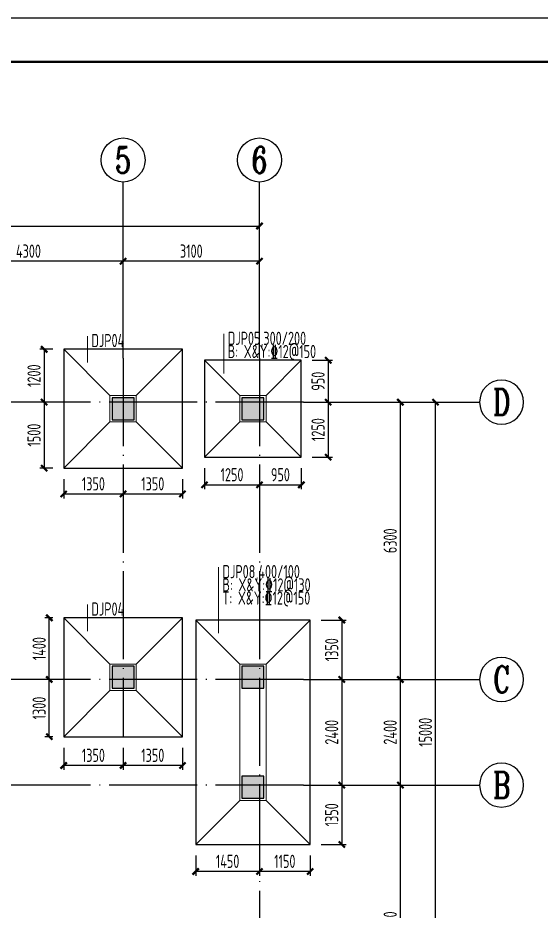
# Model space of a CAD drawing. Extents: x 9731685 to 18866768, y -962146 to 194094.
# Drawn here: x 9808904 to 9820795, y 25002 to 45294 of the extents above; entities that cross this region are included whole.
import ezdxf
from ezdxf.enums import TextEntityAlignment as Align

# ---------------------------------------------------------------- set-up
doc = ezdxf.new("R2010")
doc.units = 0
doc.header["$LTSCALE"] = 1000
doc.linetypes.add('DOTE', pattern=[2.42, 2, -0.2, 0.02, -0.2])
doc.layers.get('0').update_dxf_attribs({"linetype": 'CONTINUOUS'})
doc.layers.get('Defpoints').update_dxf_attribs({"linetype": 'CONTINUOUS'})
for name, color, linetype in [('10', 7, 'CONTINUOUS'), ('AXIS', 1, 'DOTE'), ('AXIS_DIM', 3, 'CONTINUOUS'), ('AXIS_NUM', 7, 'CONTINUOUS'), ('BORDER', 7, 'CONTINUOUS'), ('COLU', 7, 'CONTINUOUS'), ('COLU_HATCH', 251, 'CONTINUOUS'), ('DIM', 3, 'CONTINUOUS')]:
    doc.layers.add(name, color=color, linetype=linetype)
doc.layers.add('1505', color=2, linetype='CONTINUOUS', lineweight=18)
doc.layers.add('1526', color=7, linetype='CONTINUOUS', lineweight=18)
doc.layers.add('709', color=7, linetype='CONTINUOUS', lineweight=18, true_color=0xdfdfdf)
doc.styles.add('TSSD_Axis', font='Complex.shx', dxfattribs={"width": 0.7, "bigfont": 'hztxt.shx'})
doc.styles.add('TSSD_Dimension', font='Tssdeng.shx', dxfattribs={"width": 0.7, "bigfont": 'hztxt.shx'})
doc.styles.add('TSSD_Rein', font='Tssdeng.shx', dxfattribs={"width": 0.7, "bigfont": 'hztxt.shx'})
doc.dimstyles.new('TSSD_100_100$0', dxfattribs={"dimtxt": 300, "dimasz": 100, "dimexe": 100, "dimexo": 250, "dimgap": 80, "dimtad": 1, "dimdec": 0, "dimzin": 0, "dimdsep": 46, "dimtxsty": 'TSSD_Dimension', "dimblk1": 'ARCHTICK', "dimblk2": 'ARCHTICK', "dimsah": 1, "dimcen": 0, "dimclrd": 3, "dimclre": 256, "dimclrt": 7, "dimadec": 1, "dimazin": 0, "dimtfac": 1, "dimtdec": 0, "dimtix": 1, "dimtmove": 2, "dimatfit": 3, "dimldrblk": 'ARCHTICK', "dimfxl": 1, "dimtolj": 1, "dimtzin": 0, "dimarcsym": 0})

# ---------------------------------------------------------------- blocks, each defined once
blk = doc.blocks.new('ts_axno')
at = {"color": 0, "linetype": 'ByBlock', "lineweight": -2}
blk.add_circle((0, 0), 0.5, dxfattribs=at)
at = {"color": 0, "linetype": 'ByBlock', "lineweight": -2, "style": 'TSSD_Axis', "width": 0.7}
blk.add_attdef('A', text='', height=0.6, dxfattribs=at).set_placement((0, 0), align=Align.MIDDLE_CENTER)
blk = doc.blocks.new('_ArchTick')
at = {"color": 0, "linetype": 'ByBlock', "const_width": 0.5}
blk.add_lwpolyline([(-0.71, -0.71), (0.71, 0.71)], dxfattribs=at)
blk = doc.blocks.new('*D682')
at = {"layer": 'AXIS_DIM', "lineweight": -2}
for p, q in [((9811295, 37815), (9811295, 39865)), ((9814395, 37815), (9814395, 39865))]:
    blk.add_line(p, q, dxfattribs=at)
at = {"layer": 'AXIS_DIM', "color": 3, "lineweight": -2}
blk.add_line((9814395, 39765), (9811295, 39765), dxfattribs=at)
at = {"layer": 'Defpoints', "color": 0}
for p in [(9811295, 39765), (9811295, 37565), (9814395, 37565)]:
    blk.add_point(p, dxfattribs=at)
at = {"layer": 'AXIS_DIM', "color": 3, "lineweight": -2, "xscale": 100, "yscale": 100, "zscale": 100, "rotation": 180}
blk.add_blockref('_ArchTick', (9811295, 39765), dxfattribs=at)
at = {"layer": 'AXIS_DIM', "color": 3, "lineweight": -2, "xscale": 100, "yscale": 100, "zscale": 100}
blk.add_blockref('_ArchTick', (9814395, 39765), dxfattribs=at)
at = {"layer": 'AXIS_DIM', "color": 7, "insert": (9812845, 39995), "char_height": 300, "attachment_point": 5, "style": 'TSSD_Dimension'}
blk.add_mtext('\\A1;3100', dxfattribs=at)
blk = doc.blocks.new('*D683')
at = {"layer": 'AXIS_DIM', "lineweight": -2}
for p, q in [((9806995, 37815), (9806995, 39865)), ((9811295, 37815), (9811295, 39865))]:
    blk.add_line(p, q, dxfattribs=at)
at = {"layer": 'AXIS_DIM', "color": 3, "lineweight": -2}
blk.add_line((9811295, 39765), (9806995, 39765), dxfattribs=at)
at = {"layer": 'Defpoints', "color": 0}
for p in [(9806995, 39765), (9806995, 37565), (9811295, 37565)]:
    blk.add_point(p, dxfattribs=at)
at = {"layer": 'AXIS_DIM', "color": 3, "lineweight": -2, "xscale": 100, "yscale": 100, "zscale": 100, "rotation": 180}
blk.add_blockref('_ArchTick', (9806995, 39765), dxfattribs=at)
at = {"layer": 'AXIS_DIM', "color": 3, "lineweight": -2, "xscale": 100, "yscale": 100, "zscale": 100}
blk.add_blockref('_ArchTick', (9811295, 39765), dxfattribs=at)
at = {"layer": 'AXIS_DIM', "color": 7, "insert": (9809145, 39995), "char_height": 300, "attachment_point": 5, "style": 'TSSD_Dimension'}
blk.add_mtext('\\A1;4300', dxfattribs=at)
blk = doc.blocks.new('*D687')
at = {"layer": 'AXIS_DIM', "lineweight": -2}
for p, q in [((9792395, 37815), (9792395, 40665)), ((9814395, 37815), (9814395, 40665))]:
    blk.add_line(p, q, dxfattribs=at)
at = {"layer": 'AXIS_DIM', "color": 3, "lineweight": -2}
blk.add_line((9792395, 40565), (9814395, 40565), dxfattribs=at)
at = {"layer": 'Defpoints', "color": 0}
for p in [(9814395, 40565), (9792395, 37565), (9814395, 37565)]:
    blk.add_point(p, dxfattribs=at)
at = {"layer": 'AXIS_DIM', "color": 3, "lineweight": -2, "xscale": 100, "yscale": 100, "zscale": 100, "rotation": 180}
blk.add_blockref('_ArchTick', (9792395, 40565), dxfattribs=at)
at = {"layer": 'AXIS_DIM', "color": 3, "lineweight": -2, "xscale": 100, "yscale": 100, "zscale": 100}
blk.add_blockref('_ArchTick', (9814395, 40565), dxfattribs=at)
at = {"layer": 'AXIS_DIM', "color": 7, "insert": (9803395, 40795), "char_height": 300, "attachment_point": 5, "style": 'TSSD_Dimension'}
blk.add_mtext('\\A1;22000', dxfattribs=at)
blk = doc.blocks.new('*D696')
at = {"layer": 'AXIS_DIM', "lineweight": -2}
for p, q in [((9815645, 36565), (9817695, 36565)), ((9815645, 30265), (9817695, 30265))]:
    blk.add_line(p, q, dxfattribs=at)
at = {"layer": 'AXIS_DIM', "color": 3, "lineweight": -2}
blk.add_line((9817595, 36565), (9817595, 30265), dxfattribs=at)
at = {"layer": 'Defpoints', "color": 0}
for p in [(9815395, 36565), (9815395, 30265), (9817595, 30265)]:
    blk.add_point(p, dxfattribs=at)
at = {"layer": 'AXIS_DIM', "color": 3, "lineweight": -2, "xscale": 100, "yscale": 100, "zscale": 100}
for p, rotation in [((9817595, 36565), 90), ((9817595, 30265), 270)]:
    blk.add_blockref('_ArchTick', p, dxfattribs=dict(at, rotation=rotation))
at = {"layer": 'AXIS_DIM', "color": 7, "insert": (9817365, 33415), "char_height": 300, "attachment_point": 5, "rotation": 90, "style": 'TSSD_Dimension'}
blk.add_mtext('\\A1;6300', dxfattribs=at)
blk = doc.blocks.new('*D697')
at = {"layer": 'AXIS_DIM', "lineweight": -2}
for p, q in [((9815645, 30265), (9817695, 30265)), ((9815645, 27865), (9817695, 27865))]:
    blk.add_line(p, q, dxfattribs=at)
at = {"layer": 'AXIS_DIM', "color": 3, "lineweight": -2}
blk.add_line((9817595, 30265), (9817595, 27865), dxfattribs=at)
at = {"layer": 'Defpoints', "color": 0}
for p in [(9815395, 30265), (9815395, 27865), (9817595, 27865)]:
    blk.add_point(p, dxfattribs=at)
at = {"layer": 'AXIS_DIM', "color": 3, "lineweight": -2, "xscale": 100, "yscale": 100, "zscale": 100}
for p, rotation in [((9817595, 30265), 90), ((9817595, 27865), 270)]:
    blk.add_blockref('_ArchTick', p, dxfattribs=dict(at, rotation=rotation))
at = {"layer": 'AXIS_DIM', "color": 7, "insert": (9817365, 29065), "char_height": 300, "attachment_point": 5, "rotation": 90, "style": 'TSSD_Dimension'}
blk.add_mtext('\\A1;2400', dxfattribs=at)
blk = doc.blocks.new('*D698')
at = {"layer": 'AXIS_DIM', "lineweight": -2}
for p, q in [((9815645, 27865), (9817695, 27865)), ((9815645, 21565), (9817695, 21565))]:
    blk.add_line(p, q, dxfattribs=at)
at = {"layer": 'AXIS_DIM', "color": 3, "lineweight": -2}
blk.add_line((9817595, 27865), (9817595, 21565), dxfattribs=at)
at = {"layer": 'Defpoints', "color": 0}
for p in [(9815395, 27865), (9815395, 21565), (9817595, 21565)]:
    blk.add_point(p, dxfattribs=at)
at = {"layer": 'AXIS_DIM', "color": 3, "lineweight": -2, "xscale": 100, "yscale": 100, "zscale": 100}
for p, rotation in [((9817595, 27865), 90), ((9817595, 21565), 270)]:
    blk.add_blockref('_ArchTick', p, dxfattribs=dict(at, rotation=rotation))
at = {"layer": 'AXIS_DIM', "color": 7, "insert": (9817365, 24715), "char_height": 300, "attachment_point": 5, "rotation": 90, "style": 'TSSD_Dimension'}
blk.add_mtext('\\A1;6300', dxfattribs=at)
blk = doc.blocks.new('*D699')
at = {"layer": 'AXIS_DIM', "lineweight": -2}
for p, q in [((9815645, 36565), (9818495, 36565)), ((9815645, 21565), (9818495, 21565))]:
    blk.add_line(p, q, dxfattribs=at)
at = {"layer": 'AXIS_DIM', "color": 3, "lineweight": -2}
blk.add_line((9818395, 21565), (9818395, 36565), dxfattribs=at)
at = {"layer": 'Defpoints', "color": 0}
for p in [(9815395, 36565), (9818395, 36565), (9815395, 21565)]:
    blk.add_point(p, dxfattribs=at)
at = {"layer": 'AXIS_DIM', "color": 3, "lineweight": -2, "xscale": 100, "yscale": 100, "zscale": 100}
for p, rotation in [((9818395, 36565), 90), ((9818395, 21565), 270)]:
    blk.add_blockref('_ArchTick', p, dxfattribs=dict(at, rotation=rotation))
at = {"layer": 'AXIS_DIM', "color": 7, "insert": (9818165, 29065), "char_height": 300, "attachment_point": 5, "rotation": 90, "style": 'TSSD_Dimension'}
blk.add_mtext('\\A1;15000', dxfattribs=at)
blk = doc.blocks.new('*D725')
at = {"layer": 'Defpoints', "color": 0}
for p in [(9815545, 31615), (9815545, 30265), (9816265, 30265)]:
    blk.add_point(p, dxfattribs=at)
at = {"layer": 'DIM', "lineweight": -2}
for p, q in [((9815795, 31615), (9816365, 31615)), ((9815795, 30265), (9816365, 30265))]:
    blk.add_line(p, q, dxfattribs=at)
at = {"layer": 'DIM', "color": 3, "lineweight": -2}
blk.add_line((9816265, 31615), (9816265, 30265), dxfattribs=at)
at = {"layer": 'DIM', "color": 3, "lineweight": -2, "xscale": 100, "yscale": 100, "zscale": 100}
for p, rotation in [((9816265, 31615), 90), ((9816265, 30265), 270)]:
    blk.add_blockref('_ArchTick', p, dxfattribs=dict(at, rotation=rotation))
at = {"layer": 'DIM', "color": 7, "insert": (9816035, 30940), "char_height": 300, "attachment_point": 5, "rotation": 90, "style": 'TSSD_Dimension'}
blk.add_mtext('\\A1;1350', dxfattribs=at)
blk = doc.blocks.new('*D726')
at = {"layer": 'Defpoints', "color": 0}
for p in [(9815545, 30265), (9815545, 27865), (9816265, 27865)]:
    blk.add_point(p, dxfattribs=at)
at = {"layer": 'DIM', "lineweight": -2}
for p, q in [((9815795, 30265), (9816365, 30265)), ((9815795, 27865), (9816365, 27865))]:
    blk.add_line(p, q, dxfattribs=at)
at = {"layer": 'DIM', "color": 3, "lineweight": -2}
blk.add_line((9816265, 30265), (9816265, 27865), dxfattribs=at)
at = {"layer": 'DIM', "color": 3, "lineweight": -2, "xscale": 100, "yscale": 100, "zscale": 100}
for p, rotation in [((9816265, 30265), 90), ((9816265, 27865), 270)]:
    blk.add_blockref('_ArchTick', p, dxfattribs=dict(at, rotation=rotation))
at = {"layer": 'DIM', "color": 7, "insert": (9816035, 29065), "char_height": 300, "attachment_point": 5, "rotation": 90, "style": 'TSSD_Dimension'}
blk.add_mtext('\\A1;2400', dxfattribs=at)
blk = doc.blocks.new('*D727')
at = {"layer": 'Defpoints', "color": 0}
for p in [(9815545, 27865), (9815545, 26515), (9816265, 26515)]:
    blk.add_point(p, dxfattribs=at)
at = {"layer": 'DIM', "lineweight": -2}
for p, q in [((9815795, 27865), (9816365, 27865)), ((9815795, 26515), (9816365, 26515))]:
    blk.add_line(p, q, dxfattribs=at)
at = {"layer": 'DIM', "color": 3, "lineweight": -2}
blk.add_line((9816265, 27865), (9816265, 26515), dxfattribs=at)
at = {"layer": 'DIM', "color": 3, "lineweight": -2, "xscale": 100, "yscale": 100, "zscale": 100}
for p, rotation in [((9816265, 27865), 90), ((9816265, 26515), 270)]:
    blk.add_blockref('_ArchTick', p, dxfattribs=dict(at, rotation=rotation))
at = {"layer": 'DIM', "color": 7, "insert": (9816035, 27190), "char_height": 300, "attachment_point": 5, "rotation": 90, "style": 'TSSD_Dimension'}
blk.add_mtext('\\A1;1350', dxfattribs=at)
blk = doc.blocks.new('*D728')
at = {"layer": 'Defpoints', "color": 0}
for p in [(9814395, 26515), (9815545, 26515), (9814395, 25903)]:
    blk.add_point(p, dxfattribs=at)
at = {"layer": 'DIM', "lineweight": -2}
for p, q in [((9814395, 26265), (9814395, 25803)), ((9815545, 26265), (9815545, 25803))]:
    blk.add_line(p, q, dxfattribs=at)
at = {"layer": 'DIM', "color": 3, "lineweight": -2}
blk.add_line((9815545, 25903), (9814395, 25903), dxfattribs=at)
at = {"layer": 'DIM', "color": 3, "lineweight": -2, "xscale": 100, "yscale": 100, "zscale": 100, "rotation": 180}
blk.add_blockref('_ArchTick', (9814395, 25903), dxfattribs=at)
at = {"layer": 'DIM', "color": 3, "lineweight": -2, "xscale": 100, "yscale": 100, "zscale": 100}
blk.add_blockref('_ArchTick', (9815545, 25903), dxfattribs=at)
at = {"layer": 'DIM', "color": 7, "insert": (9814970, 26133), "char_height": 300, "attachment_point": 5, "style": 'TSSD_Dimension'}
blk.add_mtext('\\A1;1150', dxfattribs=at)
blk = doc.blocks.new('*D729')
at = {"layer": 'Defpoints', "color": 0}
for p in [(9812945, 26515), (9814395, 26515), (9812945, 25903)]:
    blk.add_point(p, dxfattribs=at)
at = {"layer": 'DIM', "lineweight": -2}
for p, q in [((9812945, 26265), (9812945, 25803)), ((9814395, 26265), (9814395, 25803))]:
    blk.add_line(p, q, dxfattribs=at)
at = {"layer": 'DIM', "color": 3, "lineweight": -2}
blk.add_line((9814395, 25903), (9812945, 25903), dxfattribs=at)
at = {"layer": 'DIM', "color": 3, "lineweight": -2, "xscale": 100, "yscale": 100, "zscale": 100, "rotation": 180}
blk.add_blockref('_ArchTick', (9812945, 25903), dxfattribs=at)
at = {"layer": 'DIM', "color": 3, "lineweight": -2, "xscale": 100, "yscale": 100, "zscale": 100}
blk.add_blockref('_ArchTick', (9814395, 25903), dxfattribs=at)
at = {"layer": 'DIM', "color": 7, "insert": (9813670, 26133), "char_height": 300, "attachment_point": 5, "style": 'TSSD_Dimension'}
blk.add_mtext('\\A1;1450', dxfattribs=at)
blk = doc.blocks.new('*D730')
at = {"layer": 'Defpoints', "color": 0}
for p in [(9811295, 28965), (9812645, 28965), (9811295, 28311)]:
    blk.add_point(p, dxfattribs=at)
at = {"layer": 'DIM', "lineweight": -2}
for p, q in [((9811295, 28715), (9811295, 28211)), ((9812645, 28715), (9812645, 28211))]:
    blk.add_line(p, q, dxfattribs=at)
at = {"layer": 'DIM', "color": 3, "lineweight": -2}
blk.add_line((9812645, 28311), (9811295, 28311), dxfattribs=at)
at = {"layer": 'DIM', "color": 3, "lineweight": -2, "xscale": 100, "yscale": 100, "zscale": 100, "rotation": 180}
blk.add_blockref('_ArchTick', (9811295, 28311), dxfattribs=at)
at = {"layer": 'DIM', "color": 3, "lineweight": -2, "xscale": 100, "yscale": 100, "zscale": 100}
blk.add_blockref('_ArchTick', (9812645, 28311), dxfattribs=at)
at = {"layer": 'DIM', "color": 7, "insert": (9811970, 28541), "char_height": 300, "attachment_point": 5, "style": 'TSSD_Dimension'}
blk.add_mtext('\\A1;1350', dxfattribs=at)
blk = doc.blocks.new('*D731')
at = {"layer": 'Defpoints', "color": 0}
for p in [(9809945, 28965), (9811295, 28965), (9809945, 28311)]:
    blk.add_point(p, dxfattribs=at)
at = {"layer": 'DIM', "lineweight": -2}
for p, q in [((9809945, 28715), (9809945, 28211)), ((9811295, 28715), (9811295, 28211))]:
    blk.add_line(p, q, dxfattribs=at)
at = {"layer": 'DIM', "color": 3, "lineweight": -2}
blk.add_line((9811295, 28311), (9809945, 28311), dxfattribs=at)
at = {"layer": 'DIM', "color": 3, "lineweight": -2, "xscale": 100, "yscale": 100, "zscale": 100, "rotation": 180}
blk.add_blockref('_ArchTick', (9809945, 28311), dxfattribs=at)
at = {"layer": 'DIM', "color": 3, "lineweight": -2, "xscale": 100, "yscale": 100, "zscale": 100}
blk.add_blockref('_ArchTick', (9811295, 28311), dxfattribs=at)
at = {"layer": 'DIM', "color": 7, "insert": (9810620, 28541), "char_height": 300, "attachment_point": 5, "style": 'TSSD_Dimension'}
blk.add_mtext('\\A1;1350', dxfattribs=at)
blk = doc.blocks.new('*D732')
at = {"layer": 'Defpoints', "color": 0}
for p in [(9809618, 30265), (9809945, 30265), (9809945, 28965)]:
    blk.add_point(p, dxfattribs=at)
at = {"layer": 'DIM', "lineweight": -2}
for p, q in [((9809695, 30265), (9809518, 30265)), ((9809695, 28965), (9809518, 28965))]:
    blk.add_line(p, q, dxfattribs=at)
at = {"layer": 'DIM', "color": 3, "lineweight": -2}
blk.add_line((9809618, 28965), (9809618, 30265), dxfattribs=at)
at = {"layer": 'DIM', "color": 3, "lineweight": -2, "xscale": 100, "yscale": 100, "zscale": 100}
for p, rotation in [((9809618, 30265), 90), ((9809618, 28965), 270)]:
    blk.add_blockref('_ArchTick', p, dxfattribs=dict(at, rotation=rotation))
at = {"layer": 'DIM', "color": 7, "insert": (9809388, 29615), "char_height": 300, "attachment_point": 5, "rotation": 90, "style": 'TSSD_Dimension'}
blk.add_mtext('\\A1;1300', dxfattribs=at)
blk = doc.blocks.new('*D733')
at = {"layer": 'Defpoints', "color": 0}
for p in [(9809618, 31665), (9809945, 31665), (9809945, 30265)]:
    blk.add_point(p, dxfattribs=at)
at = {"layer": 'DIM', "lineweight": -2}
for p, q in [((9809695, 31665), (9809518, 31665)), ((9809695, 30265), (9809518, 30265))]:
    blk.add_line(p, q, dxfattribs=at)
at = {"layer": 'DIM', "color": 3, "lineweight": -2}
blk.add_line((9809618, 30265), (9809618, 31665), dxfattribs=at)
at = {"layer": 'DIM', "color": 3, "lineweight": -2, "xscale": 100, "yscale": 100, "zscale": 100}
for p, rotation in [((9809618, 31665), 90), ((9809618, 30265), 270)]:
    blk.add_blockref('_ArchTick', p, dxfattribs=dict(at, rotation=rotation))
at = {"layer": 'DIM', "color": 7, "insert": (9809388, 30965), "char_height": 300, "attachment_point": 5, "rotation": 90, "style": 'TSSD_Dimension'}
blk.add_mtext('\\A1;1400', dxfattribs=at)
blk = doc.blocks.new('*D756')
at = {"layer": 'Defpoints', "color": 0}
for p in [(9809945, 37765), (9809501, 36565), (9809945, 36565)]:
    blk.add_point(p, dxfattribs=at)
at = {"layer": 'DIM', "lineweight": -2}
for p, q in [((9809695, 37765), (9809401, 37765)), ((9809695, 36565), (9809401, 36565))]:
    blk.add_line(p, q, dxfattribs=at)
at = {"layer": 'DIM', "color": 3, "lineweight": -2}
blk.add_line((9809501, 37765), (9809501, 36565), dxfattribs=at)
at = {"layer": 'DIM', "color": 3, "lineweight": -2, "xscale": 100, "yscale": 100, "zscale": 100}
for p, rotation in [((9809501, 37765), 90), ((9809501, 36565), 270)]:
    blk.add_blockref('_ArchTick', p, dxfattribs=dict(at, rotation=rotation))
at = {"layer": 'DIM', "color": 7, "insert": (9809271, 37165), "char_height": 300, "attachment_point": 5, "rotation": 90, "style": 'TSSD_Dimension'}
blk.add_mtext('\\A1;1200', dxfattribs=at)
blk = doc.blocks.new('*D757')
at = {"layer": 'Defpoints', "color": 0}
for p in [(9809945, 36565), (9809501, 35065), (9809945, 35065)]:
    blk.add_point(p, dxfattribs=at)
at = {"layer": 'DIM', "lineweight": -2}
for p, q in [((9809695, 36565), (9809401, 36565)), ((9809695, 35065), (9809401, 35065))]:
    blk.add_line(p, q, dxfattribs=at)
at = {"layer": 'DIM', "color": 3, "lineweight": -2}
blk.add_line((9809501, 36565), (9809501, 35065), dxfattribs=at)
at = {"layer": 'DIM', "color": 3, "lineweight": -2, "xscale": 100, "yscale": 100, "zscale": 100}
for p, rotation in [((9809501, 36565), 90), ((9809501, 35065), 270)]:
    blk.add_blockref('_ArchTick', p, dxfattribs=dict(at, rotation=rotation))
at = {"layer": 'DIM', "color": 7, "insert": (9809271, 35815), "char_height": 300, "attachment_point": 5, "rotation": 90, "style": 'TSSD_Dimension'}
blk.add_mtext('\\A1;1500', dxfattribs=at)
blk = doc.blocks.new('*D758')
at = {"layer": 'Defpoints', "color": 0}
for p in [(9809945, 35065), (9811295, 35065), (9811295, 34479)]:
    blk.add_point(p, dxfattribs=at)
at = {"layer": 'DIM', "lineweight": -2}
for p, q in [((9809945, 34815), (9809945, 34379)), ((9811295, 34815), (9811295, 34379))]:
    blk.add_line(p, q, dxfattribs=at)
at = {"layer": 'DIM', "color": 3, "lineweight": -2}
blk.add_line((9809945, 34479), (9811295, 34479), dxfattribs=at)
at = {"layer": 'DIM', "color": 3, "lineweight": -2, "xscale": 100, "yscale": 100, "zscale": 100, "rotation": 180}
blk.add_blockref('_ArchTick', (9809945, 34479), dxfattribs=at)
at = {"layer": 'DIM', "color": 3, "lineweight": -2, "xscale": 100, "yscale": 100, "zscale": 100}
blk.add_blockref('_ArchTick', (9811295, 34479), dxfattribs=at)
at = {"layer": 'DIM', "color": 7, "insert": (9810620, 34709), "char_height": 300, "attachment_point": 5, "style": 'TSSD_Dimension'}
blk.add_mtext('\\A1;1350', dxfattribs=at)
blk = doc.blocks.new('*D759')
at = {"layer": 'Defpoints', "color": 0}
for p in [(9811295, 35065), (9812645, 35065), (9812645, 34479)]:
    blk.add_point(p, dxfattribs=at)
at = {"layer": 'DIM', "lineweight": -2}
for p, q in [((9811295, 34815), (9811295, 34379)), ((9812645, 34815), (9812645, 34379))]:
    blk.add_line(p, q, dxfattribs=at)
at = {"layer": 'DIM', "color": 3, "lineweight": -2}
blk.add_line((9811295, 34479), (9812645, 34479), dxfattribs=at)
at = {"layer": 'DIM', "color": 3, "lineweight": -2, "xscale": 100, "yscale": 100, "zscale": 100, "rotation": 180}
blk.add_blockref('_ArchTick', (9811295, 34479), dxfattribs=at)
at = {"layer": 'DIM', "color": 3, "lineweight": -2, "xscale": 100, "yscale": 100, "zscale": 100}
blk.add_blockref('_ArchTick', (9812645, 34479), dxfattribs=at)
at = {"layer": 'DIM', "color": 7, "insert": (9811970, 34709), "char_height": 300, "attachment_point": 5, "style": 'TSSD_Dimension'}
blk.add_mtext('\\A1;1350', dxfattribs=at)
blk = doc.blocks.new('*D760')
at = {"layer": 'Defpoints', "color": 0}
for p in [(9813145, 35315), (9814395, 35315), (9814395, 34686)]:
    blk.add_point(p, dxfattribs=at)
at = {"layer": 'DIM', "lineweight": -2}
for p, q in [((9813145, 35065), (9813145, 34586)), ((9814395, 35065), (9814395, 34586))]:
    blk.add_line(p, q, dxfattribs=at)
at = {"layer": 'DIM', "color": 3, "lineweight": -2}
blk.add_line((9813145, 34686), (9814395, 34686), dxfattribs=at)
at = {"layer": 'DIM', "color": 3, "lineweight": -2, "xscale": 100, "yscale": 100, "zscale": 100, "rotation": 180}
blk.add_blockref('_ArchTick', (9813145, 34686), dxfattribs=at)
at = {"layer": 'DIM', "color": 3, "lineweight": -2, "xscale": 100, "yscale": 100, "zscale": 100}
blk.add_blockref('_ArchTick', (9814395, 34686), dxfattribs=at)
at = {"layer": 'DIM', "color": 7, "insert": (9813770, 34916), "char_height": 300, "attachment_point": 5, "style": 'TSSD_Dimension'}
blk.add_mtext('\\A1;1250', dxfattribs=at)
blk = doc.blocks.new('*D761')
at = {"layer": 'Defpoints', "color": 0}
for p in [(9814395, 35315), (9815345, 35315), (9815345, 34686)]:
    blk.add_point(p, dxfattribs=at)
at = {"layer": 'DIM', "lineweight": -2}
for p, q in [((9814395, 35065), (9814395, 34586)), ((9815345, 35065), (9815345, 34586))]:
    blk.add_line(p, q, dxfattribs=at)
at = {"layer": 'DIM', "color": 3, "lineweight": -2}
blk.add_line((9814395, 34686), (9815345, 34686), dxfattribs=at)
at = {"layer": 'DIM', "color": 3, "lineweight": -2, "xscale": 100, "yscale": 100, "zscale": 100, "rotation": 180}
blk.add_blockref('_ArchTick', (9814395, 34686), dxfattribs=at)
at = {"layer": 'DIM', "color": 3, "lineweight": -2, "xscale": 100, "yscale": 100, "zscale": 100}
blk.add_blockref('_ArchTick', (9815345, 34686), dxfattribs=at)
at = {"layer": 'DIM', "color": 7, "insert": (9814870, 34916), "char_height": 300, "attachment_point": 5, "style": 'TSSD_Dimension'}
blk.add_mtext('\\A1;950', dxfattribs=at)
blk = doc.blocks.new('*D762')
at = {"layer": 'Defpoints', "color": 0}
for p in [(9815345, 37515), (9815345, 36565), (9815956, 36565)]:
    blk.add_point(p, dxfattribs=at)
at = {"layer": 'DIM', "lineweight": -2}
for p, q in [((9815595, 37515), (9816056, 37515)), ((9815595, 36565), (9816056, 36565))]:
    blk.add_line(p, q, dxfattribs=at)
at = {"layer": 'DIM', "color": 3, "lineweight": -2}
blk.add_line((9815956, 37515), (9815956, 36565), dxfattribs=at)
at = {"layer": 'DIM', "color": 3, "lineweight": -2, "xscale": 100, "yscale": 100, "zscale": 100}
for p, rotation in [((9815956, 37515), 90), ((9815956, 36565), 270)]:
    blk.add_blockref('_ArchTick', p, dxfattribs=dict(at, rotation=rotation))
at = {"layer": 'DIM', "color": 7, "insert": (9815726, 37040), "char_height": 300, "attachment_point": 5, "rotation": 90, "style": 'TSSD_Dimension'}
blk.add_mtext('\\A1;950', dxfattribs=at)
blk = doc.blocks.new('*D763')
at = {"layer": 'Defpoints', "color": 0}
for p in [(9815345, 36565), (9815345, 35315), (9815956, 35315)]:
    blk.add_point(p, dxfattribs=at)
at = {"layer": 'DIM', "lineweight": -2}
for p, q in [((9815595, 36565), (9816056, 36565)), ((9815595, 35315), (9816056, 35315))]:
    blk.add_line(p, q, dxfattribs=at)
at = {"layer": 'DIM', "color": 3, "lineweight": -2}
blk.add_line((9815956, 36565), (9815956, 35315), dxfattribs=at)
at = {"layer": 'DIM', "color": 3, "lineweight": -2, "xscale": 100, "yscale": 100, "zscale": 100}
for p, rotation in [((9815956, 36565), 90), ((9815956, 35315), 270)]:
    blk.add_blockref('_ArchTick', p, dxfattribs=dict(at, rotation=rotation))
at = {"layer": 'DIM', "color": 7, "insert": (9815726, 35940), "char_height": 300, "attachment_point": 5, "rotation": 90, "style": 'TSSD_Dimension'}
blk.add_mtext('\\A1;1250', dxfattribs=at)

msp = doc.modelspace()

# ---------------------------------------------------------------- hatches: boundary and pattern name
at = {"layer": 'COLU_HATCH'}
for points in [[(9811545.4, 36164.9), (9811545.4, 36664.9), (9811045.4, 36664.9), (9811045.4, 36164.9)], [(9814495.4, 36164.9), (9814495.4, 36664.9), (9813995.4, 36664.9), (9813995.4, 36164.9)], [(9811545.4, 30064.9), (9811545.4, 30564.9), (9811045.4, 30564.9), (9811045.4, 30064.9)], [(9814495.4, 30064.9), (9814495.4, 30564.9), (9813995.4, 30564.9), (9813995.4, 30064.9)], [(9814495.4, 27564.9), (9814495.4, 28064.9), (9813995.4, 28064.9), (9813995.4, 27564.9)]]:
    msp.add_hatch(color=256, dxfattribs=at).paths.add_polyline_path(points)

# ---------------------------------------------------------------- linework, layer by layer
at = {"layer": '10', "ltscale": 1}
for points in [[(9811545.4, 36164.9), (9811545.4, 36664.9), (9811045.4, 36664.9), (9811045.4, 36164.9)], [(9814495.4, 36164.9), (9814495.4, 36664.9), (9813995.4, 36664.9), (9813995.4, 36164.9)], [(9811545.4, 30064.9), (9811545.4, 30564.9), (9811045.4, 30564.9), (9811045.4, 30064.9)], [(9814495.4, 30064.9), (9814495.4, 30564.9), (9813995.4, 30564.9), (9813995.4, 30064.9)], [(9814495.4, 27564.9), (9814495.4, 28064.9), (9813995.4, 28064.9), (9813995.4, 27564.9)]]:
    msp.add_lwpolyline(points, close=True, dxfattribs=at)
at = {"layer": '1505', "ltscale": 1}
for points in [[(9809945.4, 37764.9), (9810995.4, 36714.9)], [(9812645.4, 37764.9), (9811595.4, 36714.9)], [(9813145.4, 37514.9), (9813945.4, 36714.9)], [(9815345.4, 37514.9), (9814545.4, 36714.9)], [(9809945.4, 35064.9), (9810995.4, 36114.9)], [(9812645.4, 35064.9), (9811595.4, 36114.9)], [(9813145.4, 35314.9), (9813945.4, 36114.9)], [(9815345.4, 35314.9), (9814545.4, 36114.9)], [(9809945.4, 31664.9), (9810995.4, 30614.9)], [(9812645.4, 31664.9), (9811595.4, 30614.9)], [(9812945.4, 31614.9), (9813945.4, 30614.9)], [(9815545.4, 31614.9), (9814545.4, 30614.9)], [(9809945.4, 28964.9), (9810995.4, 30014.9)], [(9812645.4, 28964.9), (9811595.4, 30014.9)], [(9812945.4, 26514.9), (9813945.4, 27514.9)], [(9815545.4, 26514.9), (9814545.4, 27514.9)]]:
    msp.add_lwpolyline(points, dxfattribs=at)
for points in [[(9810995.4, 36114.9), (9811595.4, 36114.9), (9811595.4, 36714.9), (9810995.4, 36714.9)], [(9813945.4, 36114.9), (9814545.4, 36114.9), (9814545.4, 36714.9), (9813945.4, 36714.9)], [(9810995.4, 30014.9), (9811595.4, 30014.9), (9811595.4, 30614.9), (9810995.4, 30614.9)], [(9813945.4, 27514.9), (9814545.4, 27514.9), (9814545.4, 30614.9), (9813945.4, 30614.9)]]:
    msp.add_lwpolyline(points, close=True, dxfattribs=at)
at = {"layer": '1526', "ltscale": 1}
for p, q in [((9810485.4, 37464.9), (9810485.4, 38064.9)), ((9813585.4, 37214.9), (9813585.4, 38114.9)), ((9813465.4, 31314.9), (9813465.4, 32814.9)), ((9810485.4, 31364.9), (9810485.4, 31964.9))]:
    msp.add_line(p, q, dxfattribs=at)
at = {"layer": '709', "linetype": 'Continuous'}
for points in [[(9811545.4, 36164.9), (9811545.4, 36664.9), (9811045.4, 36664.9), (9811045.4, 36164.9)], [(9814495.4, 36164.9), (9814495.4, 36664.9), (9813995.4, 36664.9), (9813995.4, 36164.9)], [(9811545.4, 30064.9), (9811545.4, 30564.9), (9811045.4, 30564.9), (9811045.4, 30064.9)], [(9814495.4, 30064.9), (9814495.4, 30564.9), (9813995.4, 30564.9), (9813995.4, 30064.9)], [(9814495.4, 27564.9), (9814495.4, 28064.9), (9813995.4, 28064.9), (9813995.4, 27564.9)]]:
    msp.add_lwpolyline(points, close=True, dxfattribs=at)
at = {"layer": 'AXIS'}
for p, q in [((9811295.4, 37564.9, 0), (9811295.4, 28964.9, 0)), ((9814395.4, 37564.9, 0), (9814395.4, 20564.9, 0)), ((9815395.4, 36564.9, 0), (9791395.4, 36564.9, 0)), ((9815395.4, 30264.9, 0), (9791395.4, 30264.9, 0)), ((9815395.4, 27864.9, 0), (9791395.4, 27864.9, 0))]:
    msp.add_line(p, q, dxfattribs=at)
at = {"layer": 'AXIS_NUM'}
for p, q in [((9811295.4, 37564.9, 0), (9811295.4, 41564.9, 0)), ((9814395.4, 37564.9, 0), (9814395.4, 41564.9, 0)), ((9815395.4, 36564.9, 0), (9819395.4, 36564.9, 0)), ((9815395.4, 30264.9, 0), (9819395.4, 30264.9, 0)), ((9815395.4, 27864.9, 0), (9819395.4, 27864.9, 0))]:
    msp.add_line(p, q, dxfattribs=at)
at = {"layer": 'BORDER'}
msp.add_lwpolyline([(9777056.8, 3293.7), (9777056.8, 45293.7), (9836456.8, 45293.7), (9836456.8, 3293.7)], close=True, dxfattribs=at)
at = {"layer": 'BORDER', "const_width": 50}
msp.add_lwpolyline([(9779556.8, 4293.7), (9779556.8, 44293.7), (9835456.8, 44293.7), (9835456.8, 4293.7)], close=True, dxfattribs=at)
at = {"layer": 'COLU', "ltscale": 1}
for points in [[(9809945.4, 35064.9), (9812645.4, 35064.9), (9812645.4, 37764.9), (9809945.4, 37764.9)], [(9813145.4, 35314.9), (9815345.4, 35314.9), (9815345.4, 37514.9), (9813145.4, 37514.9)], [(9809945.4, 28964.9), (9812645.4, 28964.9), (9812645.4, 31664.9), (9809945.4, 31664.9)], [(9812945.4, 26514.9), (9815545.4, 26514.9), (9815545.4, 31614.9), (9812945.4, 31614.9)]]:
    msp.add_lwpolyline(points, close=True, dxfattribs=at)

# ---------------------------------------------------------------- block references
at = {"layer": 'AXIS_NUM'}
ref = msp.add_blockref('ts_axno', (9811295.4, 42064.9, 0), dxfattribs=dict(at, xscale=1000, yscale=1000, zscale=1000))
ref.add_attrib('5', '5', dxfattribs={"height": 600, "style": 'TSSD_Axis', "width": 0.7}).set_placement((9811295.4, 42064.9, 0), align=Align.MIDDLE_CENTER)
ref = msp.add_blockref('ts_axno', (9814395.4, 42064.9, 0), dxfattribs=dict(at, xscale=1000, yscale=1000, zscale=1000))
ref.add_attrib('6', '6', dxfattribs={"height": 600, "style": 'TSSD_Axis', "width": 0.7}).set_placement((9814395.4, 42064.9, 0), align=Align.MIDDLE_CENTER)
ref = msp.add_blockref('ts_axno', (9819895.4, 36564.9, 0), dxfattribs=dict(at, xscale=-1000, yscale=1000, zscale=1000))
ref.add_attrib('D', 'D', dxfattribs={"height": 600, "style": 'TSSD_Axis', "width": 0.7}).set_placement((9819895.4, 36564.9, 0), align=Align.MIDDLE_CENTER)
ref = msp.add_blockref('ts_axno', (9819895.4, 30264.9, 0), dxfattribs=dict(at, xscale=-1000, yscale=1000, zscale=1000))
ref.add_attrib('C', 'C', dxfattribs={"height": 600, "style": 'TSSD_Axis', "width": 0.7}).set_placement((9819895.4, 30264.9, 0), align=Align.MIDDLE_CENTER)
ref = msp.add_blockref('ts_axno', (9819895.4, 27864.9, 0), dxfattribs=dict(at, xscale=-1000, yscale=1000, zscale=1000))
ref.add_attrib('B', 'B', dxfattribs={"height": 600, "style": 'TSSD_Axis', "width": 0.7}).set_placement((9819895.4, 27864.9, 0), align=Align.MIDDLE_CENTER)

# ---------------------------------------------------------------- texts
at = {"layer": '1526', "style": 'TSSD_Rein', "width": 0.7}
for s, p in [('DJP05,300/200', (9813673.3, 38164.3)), ('DJP04', (9810573.3, 38114.3)), ('B: X&Y:%%13212@150', (9813673.3, 37864.3)), ('DJP08,400/100', (9813553.3, 32864.3)), ('B: X&Y:%%13212@130', (9813553.3, 32564.3)), ('T: X&Y:%%13212@150', (9813553.3, 32264.3)), ('DJP04', (9810573.3, 32014.3))]:
    msp.add_text(s, height=300, dxfattribs=at).set_placement(p, align=Align.TOP_LEFT)

# ---------------------------------------------------------------- dimensions: what is measured, and where the dimension line sits
at = {"layer": 'AXIS_DIM'}
for base, p1, p2, picture, middle in [((9814395.4, 40564.9, 0), (9792395.4, 37564.9, 0), (9814395.4, 37564.9, 0), '*D687', (9803395.4, 40794.9, 0)), ((9806995.4, 39764.9, 0), (9811295.4, 37564.9, 0), (9806995.4, 37564.9, 0), '*D683', (9809145.4, 39994.9, 0)), ((9811295.4, 39764.9, 0), (9814395.4, 37564.9, 0), (9811295.4, 37564.9, 0), '*D682', (9812845.4, 39994.9, 0))]:
    dim = msp.add_linear_dim(base=base, p1=p1, p2=p2, dimstyle='TSSD_100_100$0', dxfattribs=at)
    dim.commit()
    dim.dimension.update_dxf_attribs({"geometry": picture, "text_midpoint": middle})
for base, p1, p2, picture, middle in [((9817595.4, 30264.9, 0), (9815395.4, 36564.9, 0), (9815395.4, 30264.9, 0), '*D696', (9817365.4, 33414.9, 0)), ((9818395.4, 36564.9, 0), (9815395.4, 21564.9, 0), (9815395.4, 36564.9, 0), '*D699', (9818165.4, 29064.9, 0)), ((9817595.4, 27864.9, 0), (9815395.4, 30264.9, 0), (9815395.4, 27864.9, 0), '*D697', (9817365.4, 29064.9, 0)), ((9817595.4, 21564.9, 0), (9815395.4, 27864.9, 0), (9815395.4, 21564.9, 0), '*D698', (9817365.4, 24714.9, 0))]:
    dim = msp.add_linear_dim(base=base, p1=p1, p2=p2, angle=90, dimstyle='TSSD_100_100$0', dxfattribs=at)
    dim.commit()
    dim.dimension.update_dxf_attribs({"geometry": picture, "text_midpoint": middle})
at = {"layer": 'DIM'}
for base, p1, p2, picture, middle in [((9809500.9, 36564.9), (9809945.4, 37764.9), (9809945.4, 36564.9), '*D756', (9809270.9, 37164.9)), ((9815955.8, 36564.9), (9815345.4, 37514.9), (9815345.4, 36564.9), '*D762', (9815725.8, 37039.9)), ((9809500.9, 35064.9), (9809945.4, 36564.9), (9809945.4, 35064.9), '*D757', (9809270.9, 35814.9)), ((9815955.8, 35314.9), (9815345.4, 36564.9), (9815345.4, 35314.9), '*D763', (9815725.8, 35939.9)), ((9809618.1, 31664.9), (9809945.4, 30264.9), (9809945.4, 31664.9), '*D733', (9809388.1, 30964.9)), ((9816265, 30264.9), (9815545.4, 31614.9), (9815545.4, 30264.9), '*D725', (9816035, 30939.9)), ((9809618.1, 30264.9), (9809945.4, 28964.9), (9809945.4, 30264.9), '*D732', (9809388.1, 29614.9)), ((9816265, 27864.9), (9815545.4, 30264.9), (9815545.4, 27864.9), '*D726', (9816035, 29064.9)), ((9816265, 26514.9), (9815545.4, 27864.9), (9815545.4, 26514.9), '*D727', (9816035, 27189.9))]:
    dim = msp.add_linear_dim(base=base, p1=p1, p2=p2, angle=90, dimstyle='TSSD_100_100$0', dxfattribs=at)
    dim.commit()
    dim.dimension.update_dxf_attribs({"geometry": picture, "text_midpoint": middle})
for base, p1, p2, picture, middle in [((9814395.4, 34686.2), (9813145.4, 35314.9), (9814395.4, 35314.9), '*D760', (9813770.4, 34916.2)), ((9815345.4, 34686.2), (9814395.4, 35314.9), (9815345.4, 35314.9), '*D761', (9814870.4, 34916.2)), ((9811295.4, 34478.6), (9809945.4, 35064.9), (9811295.4, 35064.9), '*D758', (9810620.4, 34708.6)), ((9812645.4, 34478.6), (9811295.4, 35064.9), (9812645.4, 35064.9), '*D759', (9811970.4, 34708.6)), ((9809945.4, 28311.1), (9811295.4, 28964.9), (9809945.4, 28964.9), '*D731', (9810620.4, 28541.1)), ((9811295.4, 28311.1), (9812645.4, 28964.9), (9811295.4, 28964.9), '*D730', (9811970.4, 28541.1)), ((9812945.4, 25903.3), (9814395.4, 26514.9), (9812945.4, 26514.9), '*D729', (9813670.4, 26133.3)), ((9814395.4, 25903.3), (9815545.4, 26514.9), (9814395.4, 26514.9), '*D728', (9814970.4, 26133.3))]:
    dim = msp.add_linear_dim(base=base, p1=p1, p2=p2, dimstyle='TSSD_100_100$0', dxfattribs=at)
    dim.commit()
    dim.dimension.update_dxf_attribs({"geometry": picture, "text_midpoint": middle})

doc.saveas('drawing.dxf')
